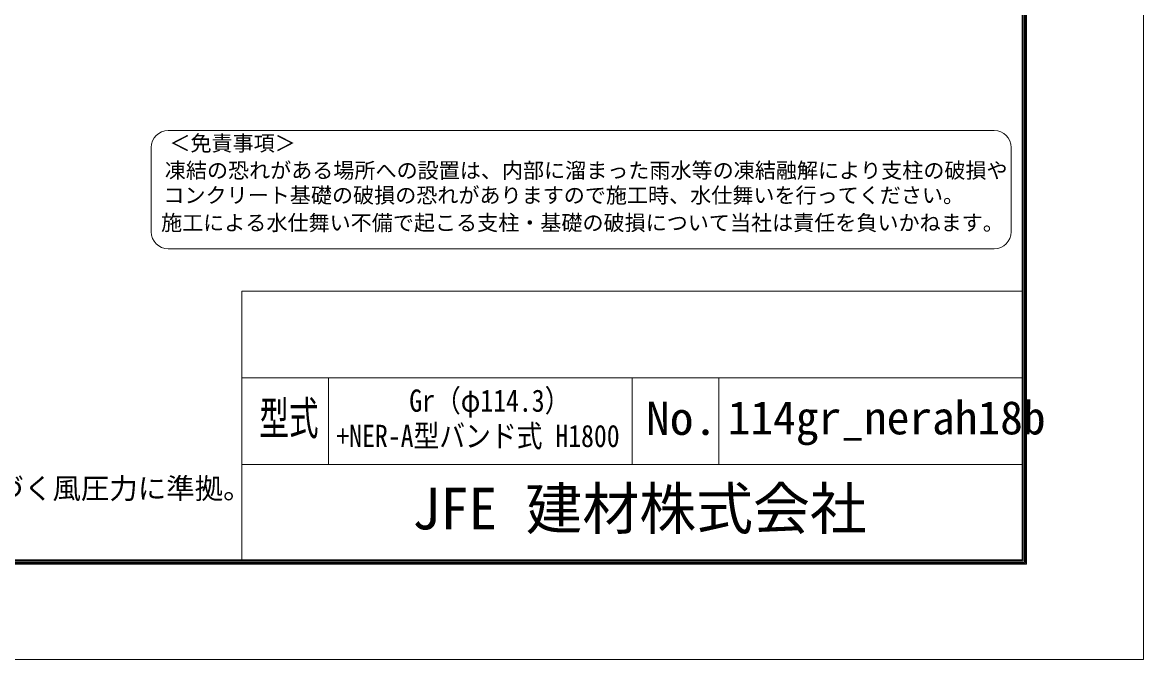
# Model space of a CAD drawing. Units: millimetres, scale not verified. Extents: x -6301 to 6299, y -4455 to 4455.
# Drawn here: x 2420 to 6299, y -4455 to -2250 of the extents above; entities that cross this region are included whole.
import ezdxf
from ezdxf.enums import TextEntityAlignment as Align

# ---------------------------------------------------------------- set-up
doc = ezdxf.new("R2010")
doc.units = ezdxf.units.MM
doc.header["$LTSCALE"] = 15
for name, color, linetype, lineweight in [('0-0_D-STR-TXT', 7, 'Continuous', 9), ('0-1_D-TTL', 7, 'Continuous', 9), ('0-2_D-TTL-TXT', 7, 'Continuous', 9)]:
    doc.layers.add(name, color=color, linetype=linetype, lineweight=lineweight)
doc.styles.add('ＭＳ ゴシック', font='')
doc.styles.get('ＭＳ ゴシック').set_extended_font_data('MS Gothic')

msp = doc.modelspace()

# ---------------------------------------------------------------- linework, layer by layer
at = {"layer": '0-1_D-TTL'}
for p, q in [((3179.27, -3180), (3179.27, -4110)), ((3179.27, -3180), (5879.27, -3180)), ((3179.27, -3480), (5879.27, -3480)), ((3479.27, -3480), (3479.27, -3780)), ((4529.27, -3480), (4529.27, -3780)), ((4829.27, -3480), (4829.27, -3780)), ((3179.27, -3780), (5879.27, -3780))]:
    msp.add_line(p, q, dxfattribs=at)
at = {"layer": '0-1_D-TTL', "color": 2}
msp.add_lwpolyline([(-6300.73, 4455), (6299.27, 4455), (6299.27, -4455), (-6300.73, -4455)], close=True, dxfattribs=at)
at = {"layer": '0-1_D-TTL'}
for points in [[(-5895.73, 4125), (5894.27, 4125), (5894.27, -4125), (-5895.73, -4125)], [(-5891.98, 4121.25), (5890.52, 4121.25), (5890.52, -4121.25), (-5891.98, -4121.25)], [(-5888.23, 4117.5), (5886.77, 4117.5), (5886.77, -4117.5), (-5888.23, -4117.5)], [(-5884.48, 4113.75), (5883.02, 4113.75), (5883.02, -4113.75), (-5884.48, -4113.75)], [(-5880.73, 4110), (5879.27, 4110), (5879.27, -4110), (-5880.73, -4110)]]:
    msp.add_lwpolyline(points, close=True, dxfattribs=at)
at = {"layer": '0-2_D-TTL-TXT', "color": 2}
for p, q in [((5782.78, -2624.43), (2924.06, -2624.43)), ((2865.61, -2682.87), (2865.61, -2975.11)), ((5841.23, -2975.11), (5841.23, -2682.87)), ((2924.06, -3033.56), (5782.78, -3033.56))]:
    msp.add_line(p, q, dxfattribs=at)
for centre, start, end in [((2924.06, -2682.87), 90, 180), ((5782.78, -2682.87), 0, 90), ((2924.06, -2975.11), 180, 270), ((5782.78, -2975.11), 270, 0)]:
    msp.add_arc(centre, 58.45, start, end, dxfattribs=at)

# ---------------------------------------------------------------- texts
at = {"layer": '0-0_D-STR-TXT', "style": 'ＭＳ ゴシック'}
msp.add_text('（設計条件）風荷重：昭和57年改正 建築基準法・同施行令に基づく風圧力に準拠。', height=72.14, dxfattribs=at).set_placement((-476.91, -3920.4), align=Align.BOTTOM_LEFT)
at = {"layer": '0-2_D-TTL-TXT', "style": 'ＭＳ ゴシック'}
for s, height, p in [('＜免責事項＞ \u3000\u3000', 53.45, (2928.39, -2711.14)), ('凍結の恐れがある場所への設置は、内部に溜まった雨水等の凍結融解により支柱の破損や', 53.45, (2912.58, -2805.23)), ('コンクリート基礎の破損の恐れがありますので施工時、水仕舞いを行ってください。', 53.45, (2907.78, -2891.06)), ('施工による水仕舞い不備で起こる支柱・基礎の破損について当社は責任を負いかねます。 ', 53.45, (2899.6, -2986.32)), ('114gr_nerah18b', 115.5, (4860.27, -3710.37)), ('JFE 建材株式会社', 144.3, (3767.84, -4047.76))]:
    msp.add_text(s, height=height, dxfattribs=at).set_placement(p, align=Align.BOTTOM_LEFT)
for s, height, width, p in [('Gr（φ114.3）', 76.97, 0.85, (3758.4, -3620.58)), ('型式', 115.5, 0.65, (3239.67, -3712.2)), ('No.', 115.5, 1.05, (4577.27, -3712.2)), ('+NER-A型バンド式 H1800', 76.97, 0.85, (3506.13, -3742.77))]:
    msp.add_text(s, height=height, dxfattribs=dict(at, width=width)).set_placement(p, align=Align.BOTTOM_LEFT)

doc.saveas('drawing.dxf')
